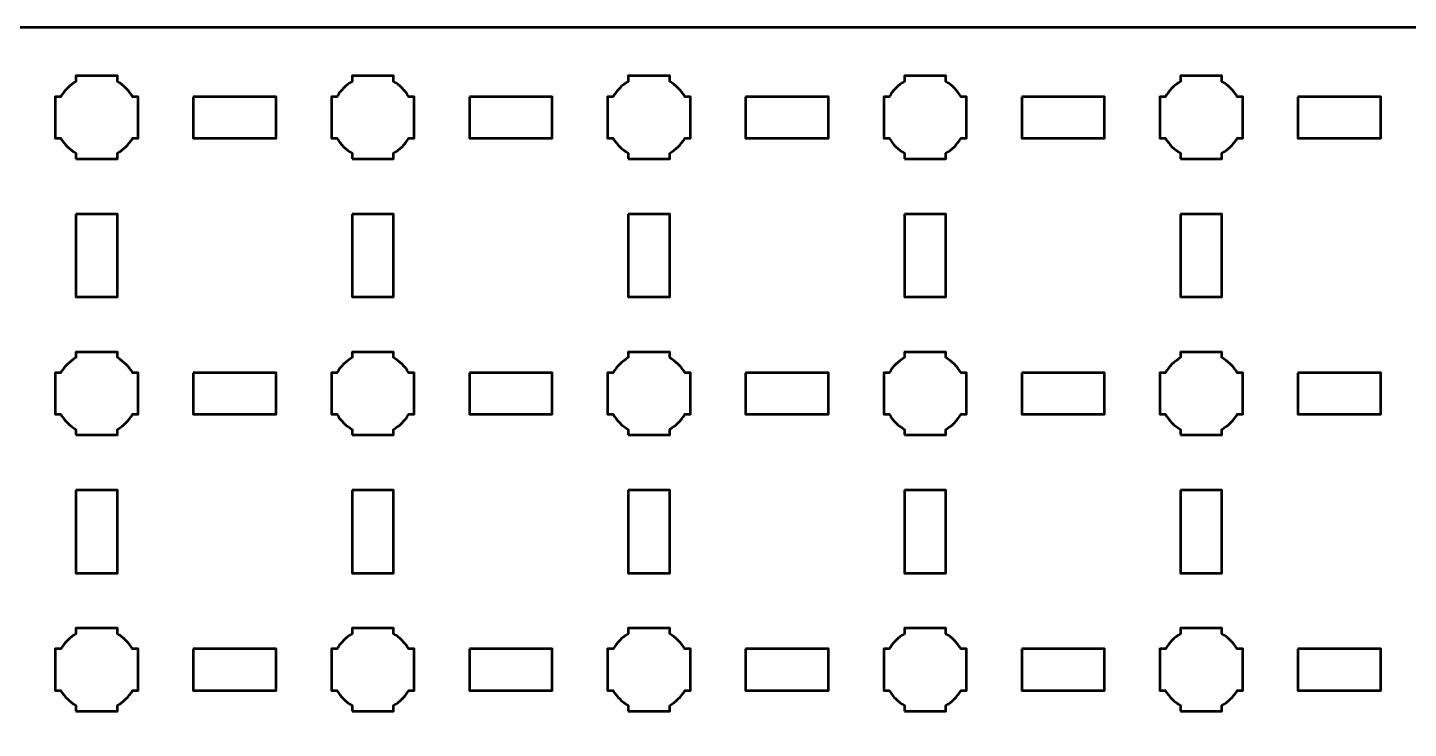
# Model space of a CAD drawing. Header units: centimetres. Extents: x -19.6 to 19.7, y -19.6 to 19.7.
# Drawn here: x -9.5 to 0.5, y 14.58 to 19.65 of the extents above; entities that cross this region are included whole.
import ezdxf

# ---------------------------------------------------------------- set-up
doc = ezdxf.new("R2010")
doc.units = ezdxf.units.CM
doc.header["$MEASUREMENT"] = 0
doc.layers.add('Layer 1', color=7, linetype='Continuous')

msp = doc.modelspace()

# ---------------------------------------------------------------- linework, layer by layer
at = {"layer": 'Layer 1', "lineweight": 53}
for points, knots in [([(-19.14991, 19.65001), (-19.14991, 19.65001), (19.15005, 19.65001), (19.15005, 19.65001), (19.15005, 19.65001), (19.42701, 19.65001), (19.65001, 19.42692), (19.65001, 19.14991), (19.65001, 19.14991), (19.65001, 19.14991), (19.65001, -19.15004), (19.65001, -19.15004), (19.65001, -19.15004), (19.65001, -19.42701), (19.42701, -19.65), (19.15005, -19.65), (19.15005, -19.65), (19.15005, -19.65), (-19.14991, -19.65), (-19.14991, -19.65), (-19.14991, -19.65), (-19.42691, -19.65), (-19.65, -19.42701), (-19.65, -19.15004), (-19.65, -19.15004), (-19.65, -19.15004), (-19.65, 19.14991), (-19.65, 19.14991), (-19.65, 19.14991), (-19.65, 19.42692), (-19.42691, 19.65001), (-19.14991, 19.65001)], [0, 0, 0, 0, 0.125, 0.125, 0.125, 0.125, 0.25, 0.25, 0.25, 0.25, 0.375, 0.375, 0.375, 0.375, 0.5, 0.5, 0.5, 0.5, 0.625, 0.625, 0.625, 0.625, 0.75, 0.75, 0.75, 0.75, 0.875, 0.875, 0.875, 0.875, 1, 1, 1, 1]), ([(-9.15003, 18.69998), (-9.15003, 18.69998), (-9.15003, 18.74009), (-9.15003, 18.74009), (-9.15003, 18.74009), (-9.1955, 18.76641), (-9.23343, 18.80444), (-9.25989, 18.84991), (-9.25989, 18.84991), (-9.25989, 18.84991), (-9.29996, 18.84991), (-9.29996, 18.84991), (-9.29996, 18.84991), (-9.29996, 18.84991), (-9.29996, 18.99998), (-9.29996, 18.99998), (-9.29996, 18.99998), (-9.29996, 18.99998), (-9.29996, 19.14991), (-9.29996, 19.14991), (-9.29996, 19.14991), (-9.29996, 19.14991), (-9.25989, 19.14991), (-9.25989, 19.14991), (-9.25989, 19.14991), (-9.23343, 19.19553), (-9.1955, 19.23345), (-9.15003, 19.25977), (-9.15003, 19.25977), (-9.15003, 19.25977), (-9.15003, 19.29999), (-9.15003, 19.29999), (-9.15003, 19.29999), (-9.15003, 19.29999), (-8.99996, 19.29999), (-8.99996, 19.29999), (-8.99996, 19.29999), (-8.99996, 19.29999), (-8.85003, 19.29999), (-8.85003, 19.29999), (-8.85003, 19.29999), (-8.85003, 19.29999), (-8.85003, 19.25977), (-8.85003, 19.25977), (-8.85003, 19.25977), (-8.80445, 19.23345), (-8.76653, 19.19553), (-8.74007, 19.14991), (-8.74007, 19.14991), (-8.74007, 19.14991), (-8.69999, 19.14991), (-8.69999, 19.14991), (-8.69999, 19.14991), (-8.69999, 19.14991), (-8.69999, 18.99998), (-8.69999, 18.99998), (-8.69999, 18.99998), (-8.69999, 18.99998), (-8.69999, 18.84991), (-8.69999, 18.84991), (-8.69999, 18.84991), (-8.69999, 18.84991), (-8.74007, 18.84991), (-8.74007, 18.84991), (-8.74007, 18.84991), (-8.76653, 18.80444), (-8.80445, 18.76641), (-8.85003, 18.74009), (-8.85003, 18.74009), (-8.85003, 18.74009), (-8.85003, 18.69998), (-8.85003, 18.69998), (-8.85003, 18.69998), (-8.85003, 18.69998), (-8.99996, 18.69998), (-8.99996, 18.69998), (-8.99996, 18.69998), (-8.99996, 18.69998), (-9.15003, 18.69998), (-9.15003, 18.69998)], [0, 0, 0, 0, 0.05, 0.05, 0.05, 0.05, 0.1, 0.1, 0.1, 0.1, 0.15, 0.15, 0.15, 0.15, 0.2, 0.2, 0.2, 0.2, 0.25, 0.25, 0.25, 0.25, 0.3, 0.3, 0.3, 0.3, 0.35, 0.35, 0.35, 0.35, 0.4, 0.4, 0.4, 0.4, 0.45, 0.45, 0.45, 0.45, 0.5, 0.5, 0.5, 0.5, 0.55, 0.55, 0.55, 0.55, 0.6, 0.6, 0.6, 0.6, 0.65, 0.65, 0.65, 0.65, 0.7, 0.7, 0.7, 0.7, 0.75, 0.75, 0.75, 0.75, 0.8, 0.8, 0.8, 0.8, 0.85, 0.85, 0.85, 0.85, 0.9, 0.9, 0.9, 0.9, 0.95, 0.95, 0.95, 0.95, 1, 1, 1, 1]), ([(-7.14996, 18.69998), (-7.14996, 18.69998), (-7.14996, 18.74009), (-7.14996, 18.74009), (-7.14996, 18.74009), (-7.19557, 18.76641), (-7.23346, 18.80444), (-7.25978, 18.84991), (-7.25978, 18.84991), (-7.25978, 18.84991), (-7.30003, 18.84991), (-7.30003, 18.84991), (-7.30003, 18.84991), (-7.30003, 18.84991), (-7.30003, 18.99998), (-7.30003, 18.99998), (-7.30003, 18.99998), (-7.30003, 18.99998), (-7.30003, 19.14991), (-7.30003, 19.14991), (-7.30003, 19.14991), (-7.30003, 19.14991), (-7.25978, 19.14991), (-7.25978, 19.14991), (-7.25978, 19.14991), (-7.23346, 19.19553), (-7.19557, 19.23345), (-7.14996, 19.25977), (-7.14996, 19.25977), (-7.14996, 19.25977), (-7.14996, 19.29999), (-7.14996, 19.29999), (-7.14996, 19.29999), (-7.14996, 19.29999), (-7.00003, 19.29999), (-7.00003, 19.29999), (-7.00003, 19.29999), (-7.00003, 19.29999), (-6.84996, 19.29999), (-6.84996, 19.29999), (-6.84996, 19.29999), (-6.84996, 19.29999), (-6.84996, 19.25977), (-6.84996, 19.25977), (-6.84996, 19.25977), (-6.80448, 19.23345), (-6.76645, 19.19553), (-6.74014, 19.14991), (-6.74014, 19.14991), (-6.74014, 19.14991), (-6.70003, 19.14991), (-6.70003, 19.14991), (-6.70003, 19.14991), (-6.70003, 19.14991), (-6.70003, 18.99998), (-6.70003, 18.99998), (-6.70003, 18.99998), (-6.70003, 18.99998), (-6.70003, 18.84991), (-6.70003, 18.84991), (-6.70003, 18.84991), (-6.70003, 18.84991), (-6.74014, 18.84991), (-6.74014, 18.84991), (-6.74014, 18.84991), (-6.76645, 18.80444), (-6.80448, 18.76641), (-6.84996, 18.74009), (-6.84996, 18.74009), (-6.84996, 18.74009), (-6.84996, 18.69998), (-6.84996, 18.69998), (-6.84996, 18.69998), (-6.84996, 18.69998), (-7.00003, 18.69998), (-7.00003, 18.69998), (-7.00003, 18.69998), (-7.00003, 18.69998), (-7.14996, 18.69998), (-7.14996, 18.69998)], [0, 0, 0, 0, 0.05, 0.05, 0.05, 0.05, 0.1, 0.1, 0.1, 0.1, 0.15, 0.15, 0.15, 0.15, 0.2, 0.2, 0.2, 0.2, 0.25, 0.25, 0.25, 0.25, 0.3, 0.3, 0.3, 0.3, 0.35, 0.35, 0.35, 0.35, 0.4, 0.4, 0.4, 0.4, 0.45, 0.45, 0.45, 0.45, 0.5, 0.5, 0.5, 0.5, 0.55, 0.55, 0.55, 0.55, 0.6, 0.6, 0.6, 0.6, 0.65, 0.65, 0.65, 0.65, 0.7, 0.7, 0.7, 0.7, 0.75, 0.75, 0.75, 0.75, 0.8, 0.8, 0.8, 0.8, 0.85, 0.85, 0.85, 0.85, 0.9, 0.9, 0.9, 0.9, 0.95, 0.95, 0.95, 0.95, 1, 1, 1, 1]), ([(-5.15003, 18.69998), (-5.15003, 18.69998), (-5.15003, 18.74009), (-5.15003, 18.74009), (-5.15003, 18.74009), (-5.1955, 18.76641), (-5.23353, 18.80444), (-5.25985, 18.84991), (-5.25985, 18.84991), (-5.25985, 18.84991), (-5.29996, 18.84991), (-5.29996, 18.84991), (-5.29996, 18.84991), (-5.29996, 18.84991), (-5.29996, 18.99998), (-5.29996, 18.99998), (-5.29996, 18.99998), (-5.29996, 18.99998), (-5.29996, 19.14991), (-5.29996, 19.14991), (-5.29996, 19.14991), (-5.29996, 19.14991), (-5.25985, 19.14991), (-5.25985, 19.14991), (-5.25985, 19.14991), (-5.23353, 19.19553), (-5.1955, 19.23345), (-5.15003, 19.25977), (-5.15003, 19.25977), (-5.15003, 19.25977), (-5.15003, 19.29999), (-5.15003, 19.29999), (-5.15003, 19.29999), (-5.15003, 19.29999), (-4.99995, 19.29999), (-4.99995, 19.29999), (-4.99995, 19.29999), (-4.99995, 19.29999), (-4.85002, 19.29999), (-4.85002, 19.29999), (-4.85002, 19.29999), (-4.85002, 19.29999), (-4.85002, 19.25977), (-4.85002, 19.25977), (-4.85002, 19.25977), (-4.80441, 19.23345), (-4.76652, 19.19553), (-4.74017, 19.14991), (-4.74017, 19.14991), (-4.74017, 19.14991), (-4.69995, 19.14991), (-4.69995, 19.14991), (-4.69995, 19.14991), (-4.69995, 19.14991), (-4.69995, 18.99998), (-4.69995, 18.99998), (-4.69995, 18.99998), (-4.69995, 18.99998), (-4.69995, 18.84991), (-4.69995, 18.84991), (-4.69995, 18.84991), (-4.69995, 18.84991), (-4.74017, 18.84991), (-4.74017, 18.84991), (-4.74017, 18.84991), (-4.76652, 18.80444), (-4.80441, 18.76641), (-4.85002, 18.74009), (-4.85002, 18.74009), (-4.85002, 18.74009), (-4.85002, 18.69998), (-4.85002, 18.69998), (-4.85002, 18.69998), (-4.85002, 18.69998), (-4.99995, 18.69998), (-4.99995, 18.69998), (-4.99995, 18.69998), (-4.99995, 18.69998), (-5.15003, 18.69998), (-5.15003, 18.69998)], [0, 0, 0, 0, 0.05, 0.05, 0.05, 0.05, 0.1, 0.1, 0.1, 0.1, 0.15, 0.15, 0.15, 0.15, 0.2, 0.2, 0.2, 0.2, 0.25, 0.25, 0.25, 0.25, 0.3, 0.3, 0.3, 0.3, 0.35, 0.35, 0.35, 0.35, 0.4, 0.4, 0.4, 0.4, 0.45, 0.45, 0.45, 0.45, 0.5, 0.5, 0.5, 0.5, 0.55, 0.55, 0.55, 0.55, 0.6, 0.6, 0.6, 0.6, 0.65, 0.65, 0.65, 0.65, 0.7, 0.7, 0.7, 0.7, 0.75, 0.75, 0.75, 0.75, 0.8, 0.8, 0.8, 0.8, 0.85, 0.85, 0.85, 0.85, 0.9, 0.9, 0.9, 0.9, 0.95, 0.95, 0.95, 0.95, 1, 1, 1, 1]), ([(-3.14992, 18.69998), (-3.14992, 18.69998), (-3.14992, 18.74009), (-3.14992, 18.74009), (-3.14992, 18.74009), (-3.19553, 18.76641), (-3.23345, 18.80444), (-3.25991, 18.84991), (-3.25991, 18.84991), (-3.25991, 18.84991), (-3.29999, 18.84991), (-3.29999, 18.84991), (-3.29999, 18.84991), (-3.29999, 18.84991), (-3.29999, 18.99998), (-3.29999, 18.99998), (-3.29999, 18.99998), (-3.29999, 18.99998), (-3.29999, 19.14991), (-3.29999, 19.14991), (-3.29999, 19.14991), (-3.29999, 19.14991), (-3.25991, 19.14991), (-3.25991, 19.14991), (-3.25991, 19.14991), (-3.23345, 19.19553), (-3.19553, 19.23345), (-3.14992, 19.25977), (-3.14992, 19.25977), (-3.14992, 19.25977), (-3.14992, 19.29999), (-3.14992, 19.29999), (-3.14992, 19.29999), (-3.14992, 19.29999), (-2.99999, 19.29999), (-2.99999, 19.29999), (-2.99999, 19.29999), (-2.99999, 19.29999), (-2.84991, 19.29999), (-2.84991, 19.29999), (-2.84991, 19.29999), (-2.84991, 19.29999), (-2.84991, 19.25977), (-2.84991, 19.25977), (-2.84991, 19.25977), (-2.80444, 19.23345), (-2.76655, 19.19553), (-2.74009, 19.14991), (-2.74009, 19.14991), (-2.74009, 19.14991), (-2.69998, 19.14991), (-2.69998, 19.14991), (-2.69998, 19.14991), (-2.69998, 19.14991), (-2.69998, 18.99998), (-2.69998, 18.99998), (-2.69998, 18.99998), (-2.69998, 18.99998), (-2.69998, 18.84991), (-2.69998, 18.84991), (-2.69998, 18.84991), (-2.69998, 18.84991), (-2.74009, 18.84991), (-2.74009, 18.84991), (-2.74009, 18.84991), (-2.76655, 18.80444), (-2.80444, 18.76641), (-2.84991, 18.74009), (-2.84991, 18.74009), (-2.84991, 18.74009), (-2.84991, 18.69998), (-2.84991, 18.69998), (-2.84991, 18.69998), (-2.84991, 18.69998), (-2.99999, 18.69998), (-2.99999, 18.69998), (-2.99999, 18.69998), (-2.99999, 18.69998), (-3.14992, 18.69998), (-3.14992, 18.69998)], [0, 0, 0, 0, 0.05, 0.05, 0.05, 0.05, 0.1, 0.1, 0.1, 0.1, 0.15, 0.15, 0.15, 0.15, 0.2, 0.2, 0.2, 0.2, 0.25, 0.25, 0.25, 0.25, 0.3, 0.3, 0.3, 0.3, 0.35, 0.35, 0.35, 0.35, 0.4, 0.4, 0.4, 0.4, 0.45, 0.45, 0.45, 0.45, 0.5, 0.5, 0.5, 0.5, 0.55, 0.55, 0.55, 0.55, 0.6, 0.6, 0.6, 0.6, 0.65, 0.65, 0.65, 0.65, 0.7, 0.7, 0.7, 0.7, 0.75, 0.75, 0.75, 0.75, 0.8, 0.8, 0.8, 0.8, 0.85, 0.85, 0.85, 0.85, 0.9, 0.9, 0.9, 0.9, 0.95, 0.95, 0.95, 0.95, 1, 1, 1, 1]), ([(-1.14998, 18.69998), (-1.14998, 18.69998), (-1.14998, 18.74009), (-1.14998, 18.74009), (-1.14998, 18.74009), (-1.1956, 18.76641), (-1.23349, 18.80444), (-1.2598, 18.84991), (-1.2598, 18.84991), (-1.2598, 18.84991), (-1.30006, 18.84991), (-1.30006, 18.84991), (-1.30006, 18.84991), (-1.30006, 18.84991), (-1.30006, 18.99998), (-1.30006, 18.99998), (-1.30006, 18.99998), (-1.30006, 18.99998), (-1.30006, 19.14991), (-1.30006, 19.14991), (-1.30006, 19.14991), (-1.30006, 19.14991), (-1.2598, 19.14991), (-1.2598, 19.14991), (-1.2598, 19.14991), (-1.23349, 19.19553), (-1.1956, 19.23345), (-1.14998, 19.25977), (-1.14998, 19.25977), (-1.14998, 19.25977), (-1.14998, 19.29999), (-1.14998, 19.29999), (-1.14998, 19.29999), (-1.14998, 19.29999), (-1.00005, 19.29999), (-1.00005, 19.29999), (-1.00005, 19.29999), (-1.00005, 19.29999), (-0.84998, 19.29999), (-0.84998, 19.29999), (-0.84998, 19.29999), (-0.84998, 19.29999), (-0.84998, 19.25977), (-0.84998, 19.25977), (-0.84998, 19.25977), (-0.80451, 19.23345), (-0.76648, 19.19553), (-0.74016, 19.14991), (-0.74016, 19.14991), (-0.74016, 19.14991), (-0.70005, 19.14991), (-0.70005, 19.14991), (-0.70005, 19.14991), (-0.70005, 19.14991), (-0.70005, 18.99998), (-0.70005, 18.99998), (-0.70005, 18.99998), (-0.70005, 18.99998), (-0.70005, 18.84991), (-0.70005, 18.84991), (-0.70005, 18.84991), (-0.70005, 18.84991), (-0.74016, 18.84991), (-0.74016, 18.84991), (-0.74016, 18.84991), (-0.76648, 18.80444), (-0.80451, 18.76641), (-0.84998, 18.74009), (-0.84998, 18.74009), (-0.84998, 18.74009), (-0.84998, 18.69998), (-0.84998, 18.69998), (-0.84998, 18.69998), (-0.84998, 18.69998), (-1.00005, 18.69998), (-1.00005, 18.69998), (-1.00005, 18.69998), (-1.00005, 18.69998), (-1.14998, 18.69998), (-1.14998, 18.69998)], [0, 0, 0, 0, 0.05, 0.05, 0.05, 0.05, 0.1, 0.1, 0.1, 0.1, 0.15, 0.15, 0.15, 0.15, 0.2, 0.2, 0.2, 0.2, 0.25, 0.25, 0.25, 0.25, 0.3, 0.3, 0.3, 0.3, 0.35, 0.35, 0.35, 0.35, 0.4, 0.4, 0.4, 0.4, 0.45, 0.45, 0.45, 0.45, 0.5, 0.5, 0.5, 0.5, 0.55, 0.55, 0.55, 0.55, 0.6, 0.6, 0.6, 0.6, 0.65, 0.65, 0.65, 0.65, 0.7, 0.7, 0.7, 0.7, 0.75, 0.75, 0.75, 0.75, 0.8, 0.8, 0.8, 0.8, 0.85, 0.85, 0.85, 0.85, 0.9, 0.9, 0.9, 0.9, 0.95, 0.95, 0.95, 0.95, 1, 1, 1, 1]), ([(-8.29994, 19.14991), (-8.29994, 19.14991), (-7.69994, 19.14991), (-7.69994, 19.14991), (-7.69994, 19.14991), (-7.69994, 19.14991), (-7.69994, 18.84991), (-7.69994, 18.84991), (-7.69994, 18.84991), (-7.69994, 18.84991), (-8.29994, 18.84991), (-8.29994, 18.84991), (-8.29994, 18.84991), (-8.29994, 18.84991), (-8.29994, 19.14991), (-8.29994, 19.14991)], [0, 0, 0, 0, 0.25, 0.25, 0.25, 0.25, 0.5, 0.5, 0.5, 0.5, 0.75, 0.75, 0.75, 0.75, 1, 1, 1, 1]), ([(-6.29997, 19.14991), (-6.29997, 19.14991), (-5.69997, 19.14991), (-5.69997, 19.14991), (-5.69997, 19.14991), (-5.69997, 19.14991), (-5.69997, 18.84991), (-5.69997, 18.84991), (-5.69997, 18.84991), (-5.69997, 18.84991), (-6.29997, 18.84991), (-6.29997, 18.84991), (-6.29997, 18.84991), (-6.29997, 18.84991), (-6.29997, 19.14991), (-6.29997, 19.14991)], [0, 0, 0, 0, 0.25, 0.25, 0.25, 0.25, 0.5, 0.5, 0.5, 0.5, 0.75, 0.75, 0.75, 0.75, 1, 1, 1, 1]), ([(-4.2999, 19.14991), (-4.2999, 19.14991), (-3.6999, 19.14991), (-3.6999, 19.14991), (-3.6999, 19.14991), (-3.6999, 19.14991), (-3.6999, 18.84991), (-3.6999, 18.84991), (-3.6999, 18.84991), (-3.6999, 18.84991), (-4.2999, 18.84991), (-4.2999, 18.84991), (-4.2999, 18.84991), (-4.2999, 18.84991), (-4.2999, 19.14991), (-4.2999, 19.14991)], [0, 0, 0, 0, 0.25, 0.25, 0.25, 0.25, 0.5, 0.5, 0.5, 0.5, 0.75, 0.75, 0.75, 0.75, 1, 1, 1, 1]), ([(-2.29997, 19.14991), (-2.29997, 19.14991), (-1.69996, 19.14991), (-1.69996, 19.14991), (-1.69996, 19.14991), (-1.69996, 19.14991), (-1.69996, 18.84991), (-1.69996, 18.84991), (-1.69996, 18.84991), (-1.69996, 18.84991), (-2.29997, 18.84991), (-2.29997, 18.84991), (-2.29997, 18.84991), (-2.29997, 18.84991), (-2.29997, 19.14991), (-2.29997, 19.14991)], [0, 0, 0, 0, 0.25, 0.25, 0.25, 0.25, 0.5, 0.5, 0.5, 0.5, 0.75, 0.75, 0.75, 0.75, 1, 1, 1, 1]), ([(-0.3, 19.14991), (-0.3, 19.14991), (0.3, 19.14991), (0.3, 19.14991), (0.3, 19.14991), (0.3, 19.14991), (0.3, 18.84991), (0.3, 18.84991), (0.3, 18.84991), (0.3, 18.84991), (-0.3, 18.84991), (-0.3, 18.84991), (-0.3, 18.84991), (-0.3, 18.84991), (-0.3, 19.14991), (-0.3, 19.14991)], [0, 0, 0, 0, 0.25, 0.25, 0.25, 0.25, 0.5, 0.5, 0.5, 0.5, 0.75, 0.75, 0.75, 0.75, 1, 1, 1, 1]), ([(-9.14989, 18.29997), (-9.14989, 18.29997), (-8.84989, 18.29997), (-8.84989, 18.29997), (-8.84989, 18.29997), (-8.84989, 18.29997), (-8.84989, 17.69996), (-8.84989, 17.69996), (-8.84989, 17.69996), (-8.84989, 17.69996), (-9.14989, 17.69996), (-9.14989, 17.69996), (-9.14989, 17.69996), (-9.14989, 17.69996), (-9.14989, 18.29997), (-9.14989, 18.29997)], [0, 0, 0, 0, 0.25, 0.25, 0.25, 0.25, 0.5, 0.5, 0.5, 0.5, 0.75, 0.75, 0.75, 0.75, 1, 1, 1, 1]), ([(-7.14996, 18.29997), (-7.14996, 18.29997), (-6.84996, 18.29997), (-6.84996, 18.29997), (-6.84996, 18.29997), (-6.84996, 18.29997), (-6.84996, 17.69996), (-6.84996, 17.69996), (-6.84996, 17.69996), (-6.84996, 17.69996), (-7.14996, 17.69996), (-7.14996, 17.69996), (-7.14996, 17.69996), (-7.14996, 17.69996), (-7.14996, 18.29997), (-7.14996, 18.29997)], [0, 0, 0, 0, 0.25, 0.25, 0.25, 0.25, 0.5, 0.5, 0.5, 0.5, 0.75, 0.75, 0.75, 0.75, 1, 1, 1, 1]), ([(-5.15003, 18.29997), (-5.15003, 18.29997), (-4.85002, 18.29997), (-4.85002, 18.29997), (-4.85002, 18.29997), (-4.85002, 18.29997), (-4.85002, 17.69996), (-4.85002, 17.69996), (-4.85002, 17.69996), (-4.85002, 17.69996), (-5.15003, 17.69996), (-5.15003, 17.69996), (-5.15003, 17.69996), (-5.15003, 17.69996), (-5.15003, 18.29997), (-5.15003, 18.29997)], [0, 0, 0, 0, 0.25, 0.25, 0.25, 0.25, 0.5, 0.5, 0.5, 0.5, 0.75, 0.75, 0.75, 0.75, 1, 1, 1, 1]), ([(-3.14992, 18.29997), (-3.14992, 18.29997), (-2.84991, 18.29997), (-2.84991, 18.29997), (-2.84991, 18.29997), (-2.84991, 18.29997), (-2.84991, 17.69996), (-2.84991, 17.69996), (-2.84991, 17.69996), (-2.84991, 17.69996), (-3.14992, 17.69996), (-3.14992, 17.69996), (-3.14992, 17.69996), (-3.14992, 17.69996), (-3.14992, 18.29997), (-3.14992, 18.29997)], [0, 0, 0, 0, 0.25, 0.25, 0.25, 0.25, 0.5, 0.5, 0.5, 0.5, 0.75, 0.75, 0.75, 0.75, 1, 1, 1, 1]), ([(-1.14998, 18.29997), (-1.14998, 18.29997), (-0.84998, 18.29997), (-0.84998, 18.29997), (-0.84998, 18.29997), (-0.84998, 18.29997), (-0.84998, 17.69996), (-0.84998, 17.69996), (-0.84998, 17.69996), (-0.84998, 17.69996), (-1.14998, 17.69996), (-1.14998, 17.69996), (-1.14998, 17.69996), (-1.14998, 17.69996), (-1.14998, 18.29997), (-1.14998, 18.29997)], [0, 0, 0, 0, 0.25, 0.25, 0.25, 0.25, 0.5, 0.5, 0.5, 0.5, 0.75, 0.75, 0.75, 0.75, 1, 1, 1, 1]), ([(-9.15003, 16.69991), (-9.15003, 16.69991), (-9.15003, 16.74016), (-9.15003, 16.74016), (-9.15003, 16.74016), (-9.1955, 16.76648), (-9.23343, 16.80451), (-9.25989, 16.84998), (-9.25989, 16.84998), (-9.25989, 16.84998), (-9.29996, 16.84998), (-9.29996, 16.84998), (-9.29996, 16.84998), (-9.29996, 16.84998), (-9.29996, 16.99991), (-9.29996, 16.99991), (-9.29996, 16.99991), (-9.29996, 16.99991), (-9.29996, 17.14998), (-9.29996, 17.14998), (-9.29996, 17.14998), (-9.29996, 17.14998), (-9.25989, 17.14998), (-9.25989, 17.14998), (-9.25989, 17.14998), (-9.23343, 17.19546), (-9.1955, 17.23348), (-9.15003, 17.2598), (-9.15003, 17.2598), (-9.15003, 17.2598), (-9.15003, 17.29991), (-9.15003, 17.29991), (-9.15003, 17.29991), (-9.15003, 17.29991), (-8.99996, 17.29991), (-8.99996, 17.29991), (-8.99996, 17.29991), (-8.99996, 17.29991), (-8.85003, 17.29991), (-8.85003, 17.29991), (-8.85003, 17.29991), (-8.85003, 17.29991), (-8.85003, 17.2598), (-8.85003, 17.2598), (-8.85003, 17.2598), (-8.80445, 17.23348), (-8.76653, 17.19546), (-8.74007, 17.14998), (-8.74007, 17.14998), (-8.74007, 17.14998), (-8.69999, 17.14998), (-8.69999, 17.14998), (-8.69999, 17.14998), (-8.69999, 17.14998), (-8.69999, 16.99991), (-8.69999, 16.99991), (-8.69999, 16.99991), (-8.69999, 16.99991), (-8.69999, 16.84998), (-8.69999, 16.84998), (-8.69999, 16.84998), (-8.69999, 16.84998), (-8.74007, 16.84998), (-8.74007, 16.84998), (-8.74007, 16.84998), (-8.76653, 16.80451), (-8.80445, 16.76648), (-8.85003, 16.74016), (-8.85003, 16.74016), (-8.85003, 16.74016), (-8.85003, 16.69991), (-8.85003, 16.69991), (-8.85003, 16.69991), (-8.85003, 16.69991), (-8.99996, 16.69991), (-8.99996, 16.69991), (-8.99996, 16.69991), (-8.99996, 16.69991), (-9.15003, 16.69991), (-9.15003, 16.69991)], [0, 0, 0, 0, 0.05, 0.05, 0.05, 0.05, 0.1, 0.1, 0.1, 0.1, 0.15, 0.15, 0.15, 0.15, 0.2, 0.2, 0.2, 0.2, 0.25, 0.25, 0.25, 0.25, 0.3, 0.3, 0.3, 0.3, 0.35, 0.35, 0.35, 0.35, 0.4, 0.4, 0.4, 0.4, 0.45, 0.45, 0.45, 0.45, 0.5, 0.5, 0.5, 0.5, 0.55, 0.55, 0.55, 0.55, 0.6, 0.6, 0.6, 0.6, 0.65, 0.65, 0.65, 0.65, 0.7, 0.7, 0.7, 0.7, 0.75, 0.75, 0.75, 0.75, 0.8, 0.8, 0.8, 0.8, 0.85, 0.85, 0.85, 0.85, 0.9, 0.9, 0.9, 0.9, 0.95, 0.95, 0.95, 0.95, 1, 1, 1, 1]), ([(-7.14996, 16.69991), (-7.14996, 16.69991), (-7.14996, 16.74016), (-7.14996, 16.74016), (-7.14996, 16.74016), (-7.19557, 16.76648), (-7.23346, 16.80451), (-7.25978, 16.84998), (-7.25978, 16.84998), (-7.25978, 16.84998), (-7.30003, 16.84998), (-7.30003, 16.84998), (-7.30003, 16.84998), (-7.30003, 16.84998), (-7.30003, 16.99991), (-7.30003, 16.99991), (-7.30003, 16.99991), (-7.30003, 16.99991), (-7.30003, 17.14998), (-7.30003, 17.14998), (-7.30003, 17.14998), (-7.30003, 17.14998), (-7.25978, 17.14998), (-7.25978, 17.14998), (-7.25978, 17.14998), (-7.23346, 17.19546), (-7.19557, 17.23348), (-7.14996, 17.2598), (-7.14996, 17.2598), (-7.14996, 17.2598), (-7.14996, 17.29991), (-7.14996, 17.29991), (-7.14996, 17.29991), (-7.14996, 17.29991), (-7.00003, 17.29991), (-7.00003, 17.29991), (-7.00003, 17.29991), (-7.00003, 17.29991), (-6.84996, 17.29991), (-6.84996, 17.29991), (-6.84996, 17.29991), (-6.84996, 17.29991), (-6.84996, 17.2598), (-6.84996, 17.2598), (-6.84996, 17.2598), (-6.80448, 17.23348), (-6.76645, 17.19546), (-6.74014, 17.14998), (-6.74014, 17.14998), (-6.74014, 17.14998), (-6.70003, 17.14998), (-6.70003, 17.14998), (-6.70003, 17.14998), (-6.70003, 17.14998), (-6.70003, 16.99991), (-6.70003, 16.99991), (-6.70003, 16.99991), (-6.70003, 16.99991), (-6.70003, 16.84998), (-6.70003, 16.84998), (-6.70003, 16.84998), (-6.70003, 16.84998), (-6.74014, 16.84998), (-6.74014, 16.84998), (-6.74014, 16.84998), (-6.76645, 16.80451), (-6.80448, 16.76648), (-6.84996, 16.74016), (-6.84996, 16.74016), (-6.84996, 16.74016), (-6.84996, 16.69991), (-6.84996, 16.69991), (-6.84996, 16.69991), (-6.84996, 16.69991), (-7.00003, 16.69991), (-7.00003, 16.69991), (-7.00003, 16.69991), (-7.00003, 16.69991), (-7.14996, 16.69991), (-7.14996, 16.69991)], [0, 0, 0, 0, 0.05, 0.05, 0.05, 0.05, 0.1, 0.1, 0.1, 0.1, 0.15, 0.15, 0.15, 0.15, 0.2, 0.2, 0.2, 0.2, 0.25, 0.25, 0.25, 0.25, 0.3, 0.3, 0.3, 0.3, 0.35, 0.35, 0.35, 0.35, 0.4, 0.4, 0.4, 0.4, 0.45, 0.45, 0.45, 0.45, 0.5, 0.5, 0.5, 0.5, 0.55, 0.55, 0.55, 0.55, 0.6, 0.6, 0.6, 0.6, 0.65, 0.65, 0.65, 0.65, 0.7, 0.7, 0.7, 0.7, 0.75, 0.75, 0.75, 0.75, 0.8, 0.8, 0.8, 0.8, 0.85, 0.85, 0.85, 0.85, 0.9, 0.9, 0.9, 0.9, 0.95, 0.95, 0.95, 0.95, 1, 1, 1, 1]), ([(-5.15003, 16.69991), (-5.15003, 16.69991), (-5.15003, 16.74016), (-5.15003, 16.74016), (-5.15003, 16.74016), (-5.1955, 16.76648), (-5.23353, 16.80451), (-5.25985, 16.84998), (-5.25985, 16.84998), (-5.25985, 16.84998), (-5.29996, 16.84998), (-5.29996, 16.84998), (-5.29996, 16.84998), (-5.29996, 16.84998), (-5.29996, 16.99991), (-5.29996, 16.99991), (-5.29996, 16.99991), (-5.29996, 16.99991), (-5.29996, 17.14998), (-5.29996, 17.14998), (-5.29996, 17.14998), (-5.29996, 17.14998), (-5.25985, 17.14998), (-5.25985, 17.14998), (-5.25985, 17.14998), (-5.23353, 17.19546), (-5.1955, 17.23348), (-5.15003, 17.2598), (-5.15003, 17.2598), (-5.15003, 17.2598), (-5.15003, 17.29991), (-5.15003, 17.29991), (-5.15003, 17.29991), (-5.15003, 17.29991), (-4.99995, 17.29991), (-4.99995, 17.29991), (-4.99995, 17.29991), (-4.99995, 17.29991), (-4.85002, 17.29991), (-4.85002, 17.29991), (-4.85002, 17.29991), (-4.85002, 17.29991), (-4.85002, 17.2598), (-4.85002, 17.2598), (-4.85002, 17.2598), (-4.80441, 17.23348), (-4.76652, 17.19546), (-4.74017, 17.14998), (-4.74017, 17.14998), (-4.74017, 17.14998), (-4.69995, 17.14998), (-4.69995, 17.14998), (-4.69995, 17.14998), (-4.69995, 17.14998), (-4.69995, 16.99991), (-4.69995, 16.99991), (-4.69995, 16.99991), (-4.69995, 16.99991), (-4.69995, 16.84998), (-4.69995, 16.84998), (-4.69995, 16.84998), (-4.69995, 16.84998), (-4.74017, 16.84998), (-4.74017, 16.84998), (-4.74017, 16.84998), (-4.76652, 16.80451), (-4.80441, 16.76648), (-4.85002, 16.74016), (-4.85002, 16.74016), (-4.85002, 16.74016), (-4.85002, 16.69991), (-4.85002, 16.69991), (-4.85002, 16.69991), (-4.85002, 16.69991), (-4.99995, 16.69991), (-4.99995, 16.69991), (-4.99995, 16.69991), (-4.99995, 16.69991), (-5.15003, 16.69991), (-5.15003, 16.69991)], [0, 0, 0, 0, 0.05, 0.05, 0.05, 0.05, 0.1, 0.1, 0.1, 0.1, 0.15, 0.15, 0.15, 0.15, 0.2, 0.2, 0.2, 0.2, 0.25, 0.25, 0.25, 0.25, 0.3, 0.3, 0.3, 0.3, 0.35, 0.35, 0.35, 0.35, 0.4, 0.4, 0.4, 0.4, 0.45, 0.45, 0.45, 0.45, 0.5, 0.5, 0.5, 0.5, 0.55, 0.55, 0.55, 0.55, 0.6, 0.6, 0.6, 0.6, 0.65, 0.65, 0.65, 0.65, 0.7, 0.7, 0.7, 0.7, 0.75, 0.75, 0.75, 0.75, 0.8, 0.8, 0.8, 0.8, 0.85, 0.85, 0.85, 0.85, 0.9, 0.9, 0.9, 0.9, 0.95, 0.95, 0.95, 0.95, 1, 1, 1, 1]), ([(-3.14992, 16.69991), (-3.14992, 16.69991), (-3.14992, 16.74016), (-3.14992, 16.74016), (-3.14992, 16.74016), (-3.19553, 16.76648), (-3.23345, 16.80451), (-3.25991, 16.84998), (-3.25991, 16.84998), (-3.25991, 16.84998), (-3.29999, 16.84998), (-3.29999, 16.84998), (-3.29999, 16.84998), (-3.29999, 16.84998), (-3.29999, 16.99991), (-3.29999, 16.99991), (-3.29999, 16.99991), (-3.29999, 16.99991), (-3.29999, 17.14998), (-3.29999, 17.14998), (-3.29999, 17.14998), (-3.29999, 17.14998), (-3.25991, 17.14998), (-3.25991, 17.14998), (-3.25991, 17.14998), (-3.23345, 17.19546), (-3.19553, 17.23348), (-3.14992, 17.2598), (-3.14992, 17.2598), (-3.14992, 17.2598), (-3.14992, 17.29991), (-3.14992, 17.29991), (-3.14992, 17.29991), (-3.14992, 17.29991), (-2.99999, 17.29991), (-2.99999, 17.29991), (-2.99999, 17.29991), (-2.99999, 17.29991), (-2.84991, 17.29991), (-2.84991, 17.29991), (-2.84991, 17.29991), (-2.84991, 17.29991), (-2.84991, 17.2598), (-2.84991, 17.2598), (-2.84991, 17.2598), (-2.80444, 17.23348), (-2.76655, 17.19546), (-2.74009, 17.14998), (-2.74009, 17.14998), (-2.74009, 17.14998), (-2.69998, 17.14998), (-2.69998, 17.14998), (-2.69998, 17.14998), (-2.69998, 17.14998), (-2.69998, 16.99991), (-2.69998, 16.99991), (-2.69998, 16.99991), (-2.69998, 16.99991), (-2.69998, 16.84998), (-2.69998, 16.84998), (-2.69998, 16.84998), (-2.69998, 16.84998), (-2.74009, 16.84998), (-2.74009, 16.84998), (-2.74009, 16.84998), (-2.76655, 16.80451), (-2.80444, 16.76648), (-2.84991, 16.74016), (-2.84991, 16.74016), (-2.84991, 16.74016), (-2.84991, 16.69991), (-2.84991, 16.69991), (-2.84991, 16.69991), (-2.84991, 16.69991), (-2.99999, 16.69991), (-2.99999, 16.69991), (-2.99999, 16.69991), (-2.99999, 16.69991), (-3.14992, 16.69991), (-3.14992, 16.69991)], [0, 0, 0, 0, 0.05, 0.05, 0.05, 0.05, 0.1, 0.1, 0.1, 0.1, 0.15, 0.15, 0.15, 0.15, 0.2, 0.2, 0.2, 0.2, 0.25, 0.25, 0.25, 0.25, 0.3, 0.3, 0.3, 0.3, 0.35, 0.35, 0.35, 0.35, 0.4, 0.4, 0.4, 0.4, 0.45, 0.45, 0.45, 0.45, 0.5, 0.5, 0.5, 0.5, 0.55, 0.55, 0.55, 0.55, 0.6, 0.6, 0.6, 0.6, 0.65, 0.65, 0.65, 0.65, 0.7, 0.7, 0.7, 0.7, 0.75, 0.75, 0.75, 0.75, 0.8, 0.8, 0.8, 0.8, 0.85, 0.85, 0.85, 0.85, 0.9, 0.9, 0.9, 0.9, 0.95, 0.95, 0.95, 0.95, 1, 1, 1, 1]), ([(-1.14998, 16.69991), (-1.14998, 16.69991), (-1.14998, 16.74016), (-1.14998, 16.74016), (-1.14998, 16.74016), (-1.1956, 16.76648), (-1.23349, 16.80451), (-1.2598, 16.84998), (-1.2598, 16.84998), (-1.2598, 16.84998), (-1.30006, 16.84998), (-1.30006, 16.84998), (-1.30006, 16.84998), (-1.30006, 16.84998), (-1.30006, 16.99991), (-1.30006, 16.99991), (-1.30006, 16.99991), (-1.30006, 16.99991), (-1.30006, 17.14998), (-1.30006, 17.14998), (-1.30006, 17.14998), (-1.30006, 17.14998), (-1.2598, 17.14998), (-1.2598, 17.14998), (-1.2598, 17.14998), (-1.23349, 17.19546), (-1.1956, 17.23348), (-1.14998, 17.2598), (-1.14998, 17.2598), (-1.14998, 17.2598), (-1.14998, 17.29991), (-1.14998, 17.29991), (-1.14998, 17.29991), (-1.14998, 17.29991), (-1.00005, 17.29991), (-1.00005, 17.29991), (-1.00005, 17.29991), (-1.00005, 17.29991), (-0.84998, 17.29991), (-0.84998, 17.29991), (-0.84998, 17.29991), (-0.84998, 17.29991), (-0.84998, 17.2598), (-0.84998, 17.2598), (-0.84998, 17.2598), (-0.80451, 17.23348), (-0.76648, 17.19546), (-0.74016, 17.14998), (-0.74016, 17.14998), (-0.74016, 17.14998), (-0.70005, 17.14998), (-0.70005, 17.14998), (-0.70005, 17.14998), (-0.70005, 17.14998), (-0.70005, 16.99991), (-0.70005, 16.99991), (-0.70005, 16.99991), (-0.70005, 16.99991), (-0.70005, 16.84998), (-0.70005, 16.84998), (-0.70005, 16.84998), (-0.70005, 16.84998), (-0.74016, 16.84998), (-0.74016, 16.84998), (-0.74016, 16.84998), (-0.76648, 16.80451), (-0.80451, 16.76648), (-0.84998, 16.74016), (-0.84998, 16.74016), (-0.84998, 16.74016), (-0.84998, 16.69991), (-0.84998, 16.69991), (-0.84998, 16.69991), (-0.84998, 16.69991), (-1.00005, 16.69991), (-1.00005, 16.69991), (-1.00005, 16.69991), (-1.00005, 16.69991), (-1.14998, 16.69991), (-1.14998, 16.69991)], [0, 0, 0, 0, 0.05, 0.05, 0.05, 0.05, 0.1, 0.1, 0.1, 0.1, 0.15, 0.15, 0.15, 0.15, 0.2, 0.2, 0.2, 0.2, 0.25, 0.25, 0.25, 0.25, 0.3, 0.3, 0.3, 0.3, 0.35, 0.35, 0.35, 0.35, 0.4, 0.4, 0.4, 0.4, 0.45, 0.45, 0.45, 0.45, 0.5, 0.5, 0.5, 0.5, 0.55, 0.55, 0.55, 0.55, 0.6, 0.6, 0.6, 0.6, 0.65, 0.65, 0.65, 0.65, 0.7, 0.7, 0.7, 0.7, 0.75, 0.75, 0.75, 0.75, 0.8, 0.8, 0.8, 0.8, 0.85, 0.85, 0.85, 0.85, 0.9, 0.9, 0.9, 0.9, 0.95, 0.95, 0.95, 0.95, 1, 1, 1, 1]), ([(-8.29994, 17.14998), (-8.29994, 17.14998), (-7.69994, 17.14998), (-7.69994, 17.14998), (-7.69994, 17.14998), (-7.69994, 17.14998), (-7.69994, 16.84998), (-7.69994, 16.84998), (-7.69994, 16.84998), (-7.69994, 16.84998), (-8.29994, 16.84998), (-8.29994, 16.84998), (-8.29994, 16.84998), (-8.29994, 16.84998), (-8.29994, 17.14998), (-8.29994, 17.14998)], [0, 0, 0, 0, 0.25, 0.25, 0.25, 0.25, 0.5, 0.5, 0.5, 0.5, 0.75, 0.75, 0.75, 0.75, 1, 1, 1, 1]), ([(-6.29997, 17.14998), (-6.29997, 17.14998), (-5.69997, 17.14998), (-5.69997, 17.14998), (-5.69997, 17.14998), (-5.69997, 17.14998), (-5.69997, 16.84998), (-5.69997, 16.84998), (-5.69997, 16.84998), (-5.69997, 16.84998), (-6.29997, 16.84998), (-6.29997, 16.84998), (-6.29997, 16.84998), (-6.29997, 16.84998), (-6.29997, 17.14998), (-6.29997, 17.14998)], [0, 0, 0, 0, 0.25, 0.25, 0.25, 0.25, 0.5, 0.5, 0.5, 0.5, 0.75, 0.75, 0.75, 0.75, 1, 1, 1, 1]), ([(-4.2999, 17.14998), (-4.2999, 17.14998), (-3.6999, 17.14998), (-3.6999, 17.14998), (-3.6999, 17.14998), (-3.6999, 17.14998), (-3.6999, 16.84998), (-3.6999, 16.84998), (-3.6999, 16.84998), (-3.6999, 16.84998), (-4.2999, 16.84998), (-4.2999, 16.84998), (-4.2999, 16.84998), (-4.2999, 16.84998), (-4.2999, 17.14998), (-4.2999, 17.14998)], [0, 0, 0, 0, 0.25, 0.25, 0.25, 0.25, 0.5, 0.5, 0.5, 0.5, 0.75, 0.75, 0.75, 0.75, 1, 1, 1, 1]), ([(-2.29997, 17.14998), (-2.29997, 17.14998), (-1.69996, 17.14998), (-1.69996, 17.14998), (-1.69996, 17.14998), (-1.69996, 17.14998), (-1.69996, 16.84998), (-1.69996, 16.84998), (-1.69996, 16.84998), (-1.69996, 16.84998), (-2.29997, 16.84998), (-2.29997, 16.84998), (-2.29997, 16.84998), (-2.29997, 16.84998), (-2.29997, 17.14998), (-2.29997, 17.14998)], [0, 0, 0, 0, 0.25, 0.25, 0.25, 0.25, 0.5, 0.5, 0.5, 0.5, 0.75, 0.75, 0.75, 0.75, 1, 1, 1, 1]), ([(-0.3, 17.14998), (-0.3, 17.14998), (0.3, 17.14998), (0.3, 17.14998), (0.3, 17.14998), (0.3, 17.14998), (0.3, 16.84998), (0.3, 16.84998), (0.3, 16.84998), (0.3, 16.84998), (-0.3, 16.84998), (-0.3, 16.84998), (-0.3, 16.84998), (-0.3, 16.84998), (-0.3, 17.14998), (-0.3, 17.14998)], [0, 0, 0, 0, 0.25, 0.25, 0.25, 0.25, 0.5, 0.5, 0.5, 0.5, 0.75, 0.75, 0.75, 0.75, 1, 1, 1, 1]), ([(-9.14989, 16.3), (-9.14989, 16.3), (-8.84989, 16.3), (-8.84989, 16.3), (-8.84989, 16.3), (-8.84989, 16.3), (-8.84989, 15.7), (-8.84989, 15.7), (-8.84989, 15.7), (-8.84989, 15.7), (-9.14989, 15.7), (-9.14989, 15.7), (-9.14989, 15.7), (-9.14989, 15.7), (-9.14989, 16.3), (-9.14989, 16.3)], [0, 0, 0, 0, 0.25, 0.25, 0.25, 0.25, 0.5, 0.5, 0.5, 0.5, 0.75, 0.75, 0.75, 0.75, 1, 1, 1, 1]), ([(-7.14996, 16.3), (-7.14996, 16.3), (-6.84996, 16.3), (-6.84996, 16.3), (-6.84996, 16.3), (-6.84996, 16.3), (-6.84996, 15.7), (-6.84996, 15.7), (-6.84996, 15.7), (-6.84996, 15.7), (-7.14996, 15.7), (-7.14996, 15.7), (-7.14996, 15.7), (-7.14996, 15.7), (-7.14996, 16.3), (-7.14996, 16.3)], [0, 0, 0, 0, 0.25, 0.25, 0.25, 0.25, 0.5, 0.5, 0.5, 0.5, 0.75, 0.75, 0.75, 0.75, 1, 1, 1, 1]), ([(-5.15003, 16.3), (-5.15003, 16.3), (-4.85002, 16.3), (-4.85002, 16.3), (-4.85002, 16.3), (-4.85002, 16.3), (-4.85002, 15.7), (-4.85002, 15.7), (-4.85002, 15.7), (-4.85002, 15.7), (-5.15003, 15.7), (-5.15003, 15.7), (-5.15003, 15.7), (-5.15003, 15.7), (-5.15003, 16.3), (-5.15003, 16.3)], [0, 0, 0, 0, 0.25, 0.25, 0.25, 0.25, 0.5, 0.5, 0.5, 0.5, 0.75, 0.75, 0.75, 0.75, 1, 1, 1, 1]), ([(-3.14992, 16.3), (-3.14992, 16.3), (-2.84991, 16.3), (-2.84991, 16.3), (-2.84991, 16.3), (-2.84991, 16.3), (-2.84991, 15.7), (-2.84991, 15.7), (-2.84991, 15.7), (-2.84991, 15.7), (-3.14992, 15.7), (-3.14992, 15.7), (-3.14992, 15.7), (-3.14992, 15.7), (-3.14992, 16.3), (-3.14992, 16.3)], [0, 0, 0, 0, 0.25, 0.25, 0.25, 0.25, 0.5, 0.5, 0.5, 0.5, 0.75, 0.75, 0.75, 0.75, 1, 1, 1, 1]), ([(-1.14998, 16.3), (-1.14998, 16.3), (-0.84998, 16.3), (-0.84998, 16.3), (-0.84998, 16.3), (-0.84998, 16.3), (-0.84998, 15.7), (-0.84998, 15.7), (-0.84998, 15.7), (-0.84998, 15.7), (-1.14998, 15.7), (-1.14998, 15.7), (-1.14998, 15.7), (-1.14998, 15.7), (-1.14998, 16.3), (-1.14998, 16.3)], [0, 0, 0, 0, 0.25, 0.25, 0.25, 0.25, 0.5, 0.5, 0.5, 0.5, 0.75, 0.75, 0.75, 0.75, 1, 1, 1, 1]), ([(-9.15003, 14.69998), (-9.15003, 14.69998), (-9.15003, 14.74005), (-9.15003, 14.74005), (-9.15003, 14.74005), (-9.1955, 14.76651), (-9.23343, 14.80443), (-9.25989, 14.85005), (-9.25989, 14.85005), (-9.25989, 14.85005), (-9.29996, 14.85005), (-9.29996, 14.85005), (-9.29996, 14.85005), (-9.29996, 14.85005), (-9.29996, 14.99998), (-9.29996, 14.99998), (-9.29996, 14.99998), (-9.29996, 14.99998), (-9.29996, 15.15005), (-9.29996, 15.15005), (-9.29996, 15.15005), (-9.29996, 15.15005), (-9.25989, 15.15005), (-9.25989, 15.15005), (-9.25989, 15.15005), (-9.23343, 15.19552), (-9.1955, 15.23355), (-9.15003, 15.25987), (-9.15003, 15.25987), (-9.15003, 15.25987), (-9.15003, 15.29998), (-9.15003, 15.29998), (-9.15003, 15.29998), (-9.15003, 15.29998), (-8.99996, 15.29998), (-8.99996, 15.29998), (-8.99996, 15.29998), (-8.99996, 15.29998), (-8.85003, 15.29998), (-8.85003, 15.29998), (-8.85003, 15.29998), (-8.85003, 15.29998), (-8.85003, 15.25987), (-8.85003, 15.25987), (-8.85003, 15.25987), (-8.80445, 15.23355), (-8.76653, 15.19552), (-8.74007, 15.15005), (-8.74007, 15.15005), (-8.74007, 15.15005), (-8.69999, 15.15005), (-8.69999, 15.15005), (-8.69999, 15.15005), (-8.69999, 15.15005), (-8.69999, 14.99998), (-8.69999, 14.99998), (-8.69999, 14.99998), (-8.69999, 14.99998), (-8.69999, 14.85005), (-8.69999, 14.85005), (-8.69999, 14.85005), (-8.69999, 14.85005), (-8.74007, 14.85005), (-8.74007, 14.85005), (-8.74007, 14.85005), (-8.76653, 14.80443), (-8.80445, 14.76651), (-8.85003, 14.74005), (-8.85003, 14.74005), (-8.85003, 14.74005), (-8.85003, 14.69998), (-8.85003, 14.69998), (-8.85003, 14.69998), (-8.85003, 14.69998), (-8.99996, 14.69998), (-8.99996, 14.69998), (-8.99996, 14.69998), (-8.99996, 14.69998), (-9.15003, 14.69998), (-9.15003, 14.69998)], [0, 0, 0, 0, 0.05, 0.05, 0.05, 0.05, 0.1, 0.1, 0.1, 0.1, 0.15, 0.15, 0.15, 0.15, 0.2, 0.2, 0.2, 0.2, 0.25, 0.25, 0.25, 0.25, 0.3, 0.3, 0.3, 0.3, 0.35, 0.35, 0.35, 0.35, 0.4, 0.4, 0.4, 0.4, 0.45, 0.45, 0.45, 0.45, 0.5, 0.5, 0.5, 0.5, 0.55, 0.55, 0.55, 0.55, 0.6, 0.6, 0.6, 0.6, 0.65, 0.65, 0.65, 0.65, 0.7, 0.7, 0.7, 0.7, 0.75, 0.75, 0.75, 0.75, 0.8, 0.8, 0.8, 0.8, 0.85, 0.85, 0.85, 0.85, 0.9, 0.9, 0.9, 0.9, 0.95, 0.95, 0.95, 0.95, 1, 1, 1, 1]), ([(-7.14996, 14.69998), (-7.14996, 14.69998), (-7.14996, 14.74005), (-7.14996, 14.74005), (-7.14996, 14.74005), (-7.19557, 14.76651), (-7.23346, 14.80443), (-7.25978, 14.85005), (-7.25978, 14.85005), (-7.25978, 14.85005), (-7.30003, 14.85005), (-7.30003, 14.85005), (-7.30003, 14.85005), (-7.30003, 14.85005), (-7.30003, 14.99998), (-7.30003, 14.99998), (-7.30003, 14.99998), (-7.30003, 14.99998), (-7.30003, 15.15005), (-7.30003, 15.15005), (-7.30003, 15.15005), (-7.30003, 15.15005), (-7.25978, 15.15005), (-7.25978, 15.15005), (-7.25978, 15.15005), (-7.23346, 15.19552), (-7.19557, 15.23355), (-7.14996, 15.25987), (-7.14996, 15.25987), (-7.14996, 15.25987), (-7.14996, 15.29998), (-7.14996, 15.29998), (-7.14996, 15.29998), (-7.14996, 15.29998), (-7.00003, 15.29998), (-7.00003, 15.29998), (-7.00003, 15.29998), (-7.00003, 15.29998), (-6.84996, 15.29998), (-6.84996, 15.29998), (-6.84996, 15.29998), (-6.84996, 15.29998), (-6.84996, 15.25987), (-6.84996, 15.25987), (-6.84996, 15.25987), (-6.80448, 15.23355), (-6.76645, 15.19552), (-6.74014, 15.15005), (-6.74014, 15.15005), (-6.74014, 15.15005), (-6.70003, 15.15005), (-6.70003, 15.15005), (-6.70003, 15.15005), (-6.70003, 15.15005), (-6.70003, 14.99998), (-6.70003, 14.99998), (-6.70003, 14.99998), (-6.70003, 14.99998), (-6.70003, 14.85005), (-6.70003, 14.85005), (-6.70003, 14.85005), (-6.70003, 14.85005), (-6.74014, 14.85005), (-6.74014, 14.85005), (-6.74014, 14.85005), (-6.76645, 14.80443), (-6.80448, 14.76651), (-6.84996, 14.74005), (-6.84996, 14.74005), (-6.84996, 14.74005), (-6.84996, 14.69998), (-6.84996, 14.69998), (-6.84996, 14.69998), (-6.84996, 14.69998), (-7.00003, 14.69998), (-7.00003, 14.69998), (-7.00003, 14.69998), (-7.00003, 14.69998), (-7.14996, 14.69998), (-7.14996, 14.69998)], [0, 0, 0, 0, 0.05, 0.05, 0.05, 0.05, 0.1, 0.1, 0.1, 0.1, 0.15, 0.15, 0.15, 0.15, 0.2, 0.2, 0.2, 0.2, 0.25, 0.25, 0.25, 0.25, 0.3, 0.3, 0.3, 0.3, 0.35, 0.35, 0.35, 0.35, 0.4, 0.4, 0.4, 0.4, 0.45, 0.45, 0.45, 0.45, 0.5, 0.5, 0.5, 0.5, 0.55, 0.55, 0.55, 0.55, 0.6, 0.6, 0.6, 0.6, 0.65, 0.65, 0.65, 0.65, 0.7, 0.7, 0.7, 0.7, 0.75, 0.75, 0.75, 0.75, 0.8, 0.8, 0.8, 0.8, 0.85, 0.85, 0.85, 0.85, 0.9, 0.9, 0.9, 0.9, 0.95, 0.95, 0.95, 0.95, 1, 1, 1, 1]), ([(-5.15003, 14.69998), (-5.15003, 14.69998), (-5.15003, 14.74005), (-5.15003, 14.74005), (-5.15003, 14.74005), (-5.1955, 14.76651), (-5.23353, 14.80443), (-5.25985, 14.85005), (-5.25985, 14.85005), (-5.25985, 14.85005), (-5.29996, 14.85005), (-5.29996, 14.85005), (-5.29996, 14.85005), (-5.29996, 14.85005), (-5.29996, 14.99998), (-5.29996, 14.99998), (-5.29996, 14.99998), (-5.29996, 14.99998), (-5.29996, 15.15005), (-5.29996, 15.15005), (-5.29996, 15.15005), (-5.29996, 15.15005), (-5.25985, 15.15005), (-5.25985, 15.15005), (-5.25985, 15.15005), (-5.23353, 15.19552), (-5.1955, 15.23355), (-5.15003, 15.25987), (-5.15003, 15.25987), (-5.15003, 15.25987), (-5.15003, 15.29998), (-5.15003, 15.29998), (-5.15003, 15.29998), (-5.15003, 15.29998), (-4.99995, 15.29998), (-4.99995, 15.29998), (-4.99995, 15.29998), (-4.99995, 15.29998), (-4.85002, 15.29998), (-4.85002, 15.29998), (-4.85002, 15.29998), (-4.85002, 15.29998), (-4.85002, 15.25987), (-4.85002, 15.25987), (-4.85002, 15.25987), (-4.80441, 15.23355), (-4.76652, 15.19552), (-4.74017, 15.15005), (-4.74017, 15.15005), (-4.74017, 15.15005), (-4.69995, 15.15005), (-4.69995, 15.15005), (-4.69995, 15.15005), (-4.69995, 15.15005), (-4.69995, 14.99998), (-4.69995, 14.99998), (-4.69995, 14.99998), (-4.69995, 14.99998), (-4.69995, 14.85005), (-4.69995, 14.85005), (-4.69995, 14.85005), (-4.69995, 14.85005), (-4.74017, 14.85005), (-4.74017, 14.85005), (-4.74017, 14.85005), (-4.76652, 14.80443), (-4.80441, 14.76651), (-4.85002, 14.74005), (-4.85002, 14.74005), (-4.85002, 14.74005), (-4.85002, 14.69998), (-4.85002, 14.69998), (-4.85002, 14.69998), (-4.85002, 14.69998), (-4.99995, 14.69998), (-4.99995, 14.69998), (-4.99995, 14.69998), (-4.99995, 14.69998), (-5.15003, 14.69998), (-5.15003, 14.69998)], [0, 0, 0, 0, 0.05, 0.05, 0.05, 0.05, 0.1, 0.1, 0.1, 0.1, 0.15, 0.15, 0.15, 0.15, 0.2, 0.2, 0.2, 0.2, 0.25, 0.25, 0.25, 0.25, 0.3, 0.3, 0.3, 0.3, 0.35, 0.35, 0.35, 0.35, 0.4, 0.4, 0.4, 0.4, 0.45, 0.45, 0.45, 0.45, 0.5, 0.5, 0.5, 0.5, 0.55, 0.55, 0.55, 0.55, 0.6, 0.6, 0.6, 0.6, 0.65, 0.65, 0.65, 0.65, 0.7, 0.7, 0.7, 0.7, 0.75, 0.75, 0.75, 0.75, 0.8, 0.8, 0.8, 0.8, 0.85, 0.85, 0.85, 0.85, 0.9, 0.9, 0.9, 0.9, 0.95, 0.95, 0.95, 0.95, 1, 1, 1, 1]), ([(-3.14992, 14.69998), (-3.14992, 14.69998), (-3.14992, 14.74005), (-3.14992, 14.74005), (-3.14992, 14.74005), (-3.19553, 14.76651), (-3.23345, 14.80443), (-3.25991, 14.85005), (-3.25991, 14.85005), (-3.25991, 14.85005), (-3.29999, 14.85005), (-3.29999, 14.85005), (-3.29999, 14.85005), (-3.29999, 14.85005), (-3.29999, 14.99998), (-3.29999, 14.99998), (-3.29999, 14.99998), (-3.29999, 14.99998), (-3.29999, 15.15005), (-3.29999, 15.15005), (-3.29999, 15.15005), (-3.29999, 15.15005), (-3.25991, 15.15005), (-3.25991, 15.15005), (-3.25991, 15.15005), (-3.23345, 15.19552), (-3.19553, 15.23355), (-3.14992, 15.25987), (-3.14992, 15.25987), (-3.14992, 15.25987), (-3.14992, 15.29998), (-3.14992, 15.29998), (-3.14992, 15.29998), (-3.14992, 15.29998), (-2.99999, 15.29998), (-2.99999, 15.29998), (-2.99999, 15.29998), (-2.99999, 15.29998), (-2.84991, 15.29998), (-2.84991, 15.29998), (-2.84991, 15.29998), (-2.84991, 15.29998), (-2.84991, 15.25987), (-2.84991, 15.25987), (-2.84991, 15.25987), (-2.80444, 15.23355), (-2.76655, 15.19552), (-2.74009, 15.15005), (-2.74009, 15.15005), (-2.74009, 15.15005), (-2.69998, 15.15005), (-2.69998, 15.15005), (-2.69998, 15.15005), (-2.69998, 15.15005), (-2.69998, 14.99998), (-2.69998, 14.99998), (-2.69998, 14.99998), (-2.69998, 14.99998), (-2.69998, 14.85005), (-2.69998, 14.85005), (-2.69998, 14.85005), (-2.69998, 14.85005), (-2.74009, 14.85005), (-2.74009, 14.85005), (-2.74009, 14.85005), (-2.76655, 14.80443), (-2.80444, 14.76651), (-2.84991, 14.74005), (-2.84991, 14.74005), (-2.84991, 14.74005), (-2.84991, 14.69998), (-2.84991, 14.69998), (-2.84991, 14.69998), (-2.84991, 14.69998), (-2.99999, 14.69998), (-2.99999, 14.69998), (-2.99999, 14.69998), (-2.99999, 14.69998), (-3.14992, 14.69998), (-3.14992, 14.69998)], [0, 0, 0, 0, 0.05, 0.05, 0.05, 0.05, 0.1, 0.1, 0.1, 0.1, 0.15, 0.15, 0.15, 0.15, 0.2, 0.2, 0.2, 0.2, 0.25, 0.25, 0.25, 0.25, 0.3, 0.3, 0.3, 0.3, 0.35, 0.35, 0.35, 0.35, 0.4, 0.4, 0.4, 0.4, 0.45, 0.45, 0.45, 0.45, 0.5, 0.5, 0.5, 0.5, 0.55, 0.55, 0.55, 0.55, 0.6, 0.6, 0.6, 0.6, 0.65, 0.65, 0.65, 0.65, 0.7, 0.7, 0.7, 0.7, 0.75, 0.75, 0.75, 0.75, 0.8, 0.8, 0.8, 0.8, 0.85, 0.85, 0.85, 0.85, 0.9, 0.9, 0.9, 0.9, 0.95, 0.95, 0.95, 0.95, 1, 1, 1, 1]), ([(-1.14998, 14.69998), (-1.14998, 14.69998), (-1.14998, 14.74005), (-1.14998, 14.74005), (-1.14998, 14.74005), (-1.1956, 14.76651), (-1.23349, 14.80443), (-1.2598, 14.85005), (-1.2598, 14.85005), (-1.2598, 14.85005), (-1.30006, 14.85005), (-1.30006, 14.85005), (-1.30006, 14.85005), (-1.30006, 14.85005), (-1.30006, 14.99998), (-1.30006, 14.99998), (-1.30006, 14.99998), (-1.30006, 14.99998), (-1.30006, 15.15005), (-1.30006, 15.15005), (-1.30006, 15.15005), (-1.30006, 15.15005), (-1.2598, 15.15005), (-1.2598, 15.15005), (-1.2598, 15.15005), (-1.23349, 15.19552), (-1.1956, 15.23355), (-1.14998, 15.25987), (-1.14998, 15.25987), (-1.14998, 15.25987), (-1.14998, 15.29998), (-1.14998, 15.29998), (-1.14998, 15.29998), (-1.14998, 15.29998), (-1.00005, 15.29998), (-1.00005, 15.29998), (-1.00005, 15.29998), (-1.00005, 15.29998), (-0.84998, 15.29998), (-0.84998, 15.29998), (-0.84998, 15.29998), (-0.84998, 15.29998), (-0.84998, 15.25987), (-0.84998, 15.25987), (-0.84998, 15.25987), (-0.80451, 15.23355), (-0.76648, 15.19552), (-0.74016, 15.15005), (-0.74016, 15.15005), (-0.74016, 15.15005), (-0.70005, 15.15005), (-0.70005, 15.15005), (-0.70005, 15.15005), (-0.70005, 15.15005), (-0.70005, 14.99998), (-0.70005, 14.99998), (-0.70005, 14.99998), (-0.70005, 14.99998), (-0.70005, 14.85005), (-0.70005, 14.85005), (-0.70005, 14.85005), (-0.70005, 14.85005), (-0.74016, 14.85005), (-0.74016, 14.85005), (-0.74016, 14.85005), (-0.76648, 14.80443), (-0.80451, 14.76651), (-0.84998, 14.74005), (-0.84998, 14.74005), (-0.84998, 14.74005), (-0.84998, 14.69998), (-0.84998, 14.69998), (-0.84998, 14.69998), (-0.84998, 14.69998), (-1.00005, 14.69998), (-1.00005, 14.69998), (-1.00005, 14.69998), (-1.00005, 14.69998), (-1.14998, 14.69998), (-1.14998, 14.69998)], [0, 0, 0, 0, 0.05, 0.05, 0.05, 0.05, 0.1, 0.1, 0.1, 0.1, 0.15, 0.15, 0.15, 0.15, 0.2, 0.2, 0.2, 0.2, 0.25, 0.25, 0.25, 0.25, 0.3, 0.3, 0.3, 0.3, 0.35, 0.35, 0.35, 0.35, 0.4, 0.4, 0.4, 0.4, 0.45, 0.45, 0.45, 0.45, 0.5, 0.5, 0.5, 0.5, 0.55, 0.55, 0.55, 0.55, 0.6, 0.6, 0.6, 0.6, 0.65, 0.65, 0.65, 0.65, 0.7, 0.7, 0.7, 0.7, 0.75, 0.75, 0.75, 0.75, 0.8, 0.8, 0.8, 0.8, 0.85, 0.85, 0.85, 0.85, 0.9, 0.9, 0.9, 0.9, 0.95, 0.95, 0.95, 0.95, 1, 1, 1, 1]), ([(-8.29994, 15.15005), (-8.29994, 15.15005), (-7.69994, 15.15005), (-7.69994, 15.15005), (-7.69994, 15.15005), (-7.69994, 15.15005), (-7.69994, 14.85005), (-7.69994, 14.85005), (-7.69994, 14.85005), (-7.69994, 14.85005), (-8.29994, 14.85005), (-8.29994, 14.85005), (-8.29994, 14.85005), (-8.29994, 14.85005), (-8.29994, 15.15005), (-8.29994, 15.15005)], [0, 0, 0, 0, 0.25, 0.25, 0.25, 0.25, 0.5, 0.5, 0.5, 0.5, 0.75, 0.75, 0.75, 0.75, 1, 1, 1, 1]), ([(-6.29997, 15.15005), (-6.29997, 15.15005), (-5.69997, 15.15005), (-5.69997, 15.15005), (-5.69997, 15.15005), (-5.69997, 15.15005), (-5.69997, 14.85005), (-5.69997, 14.85005), (-5.69997, 14.85005), (-5.69997, 14.85005), (-6.29997, 14.85005), (-6.29997, 14.85005), (-6.29997, 14.85005), (-6.29997, 14.85005), (-6.29997, 15.15005), (-6.29997, 15.15005)], [0, 0, 0, 0, 0.25, 0.25, 0.25, 0.25, 0.5, 0.5, 0.5, 0.5, 0.75, 0.75, 0.75, 0.75, 1, 1, 1, 1]), ([(-4.2999, 15.15005), (-4.2999, 15.15005), (-3.6999, 15.15005), (-3.6999, 15.15005), (-3.6999, 15.15005), (-3.6999, 15.15005), (-3.6999, 14.85005), (-3.6999, 14.85005), (-3.6999, 14.85005), (-3.6999, 14.85005), (-4.2999, 14.85005), (-4.2999, 14.85005), (-4.2999, 14.85005), (-4.2999, 14.85005), (-4.2999, 15.15005), (-4.2999, 15.15005)], [0, 0, 0, 0, 0.25, 0.25, 0.25, 0.25, 0.5, 0.5, 0.5, 0.5, 0.75, 0.75, 0.75, 0.75, 1, 1, 1, 1]), ([(-2.29997, 15.15005), (-2.29997, 15.15005), (-1.69996, 15.15005), (-1.69996, 15.15005), (-1.69996, 15.15005), (-1.69996, 15.15005), (-1.69996, 14.85005), (-1.69996, 14.85005), (-1.69996, 14.85005), (-1.69996, 14.85005), (-2.29997, 14.85005), (-2.29997, 14.85005), (-2.29997, 14.85005), (-2.29997, 14.85005), (-2.29997, 15.15005), (-2.29997, 15.15005)], [0, 0, 0, 0, 0.25, 0.25, 0.25, 0.25, 0.5, 0.5, 0.5, 0.5, 0.75, 0.75, 0.75, 0.75, 1, 1, 1, 1]), ([(-0.3, 15.15005), (-0.3, 15.15005), (0.3, 15.15005), (0.3, 15.15005), (0.3, 15.15005), (0.3, 15.15005), (0.3, 14.85005), (0.3, 14.85005), (0.3, 14.85005), (0.3, 14.85005), (-0.3, 14.85005), (-0.3, 14.85005), (-0.3, 14.85005), (-0.3, 14.85005), (-0.3, 15.15005), (-0.3, 15.15005)], [0, 0, 0, 0, 0.25, 0.25, 0.25, 0.25, 0.5, 0.5, 0.5, 0.5, 0.75, 0.75, 0.75, 0.75, 1, 1, 1, 1])]:
    msp.add_open_spline(points, degree=3, knots=knots, dxfattribs=at)

doc.saveas('drawing.dxf')
